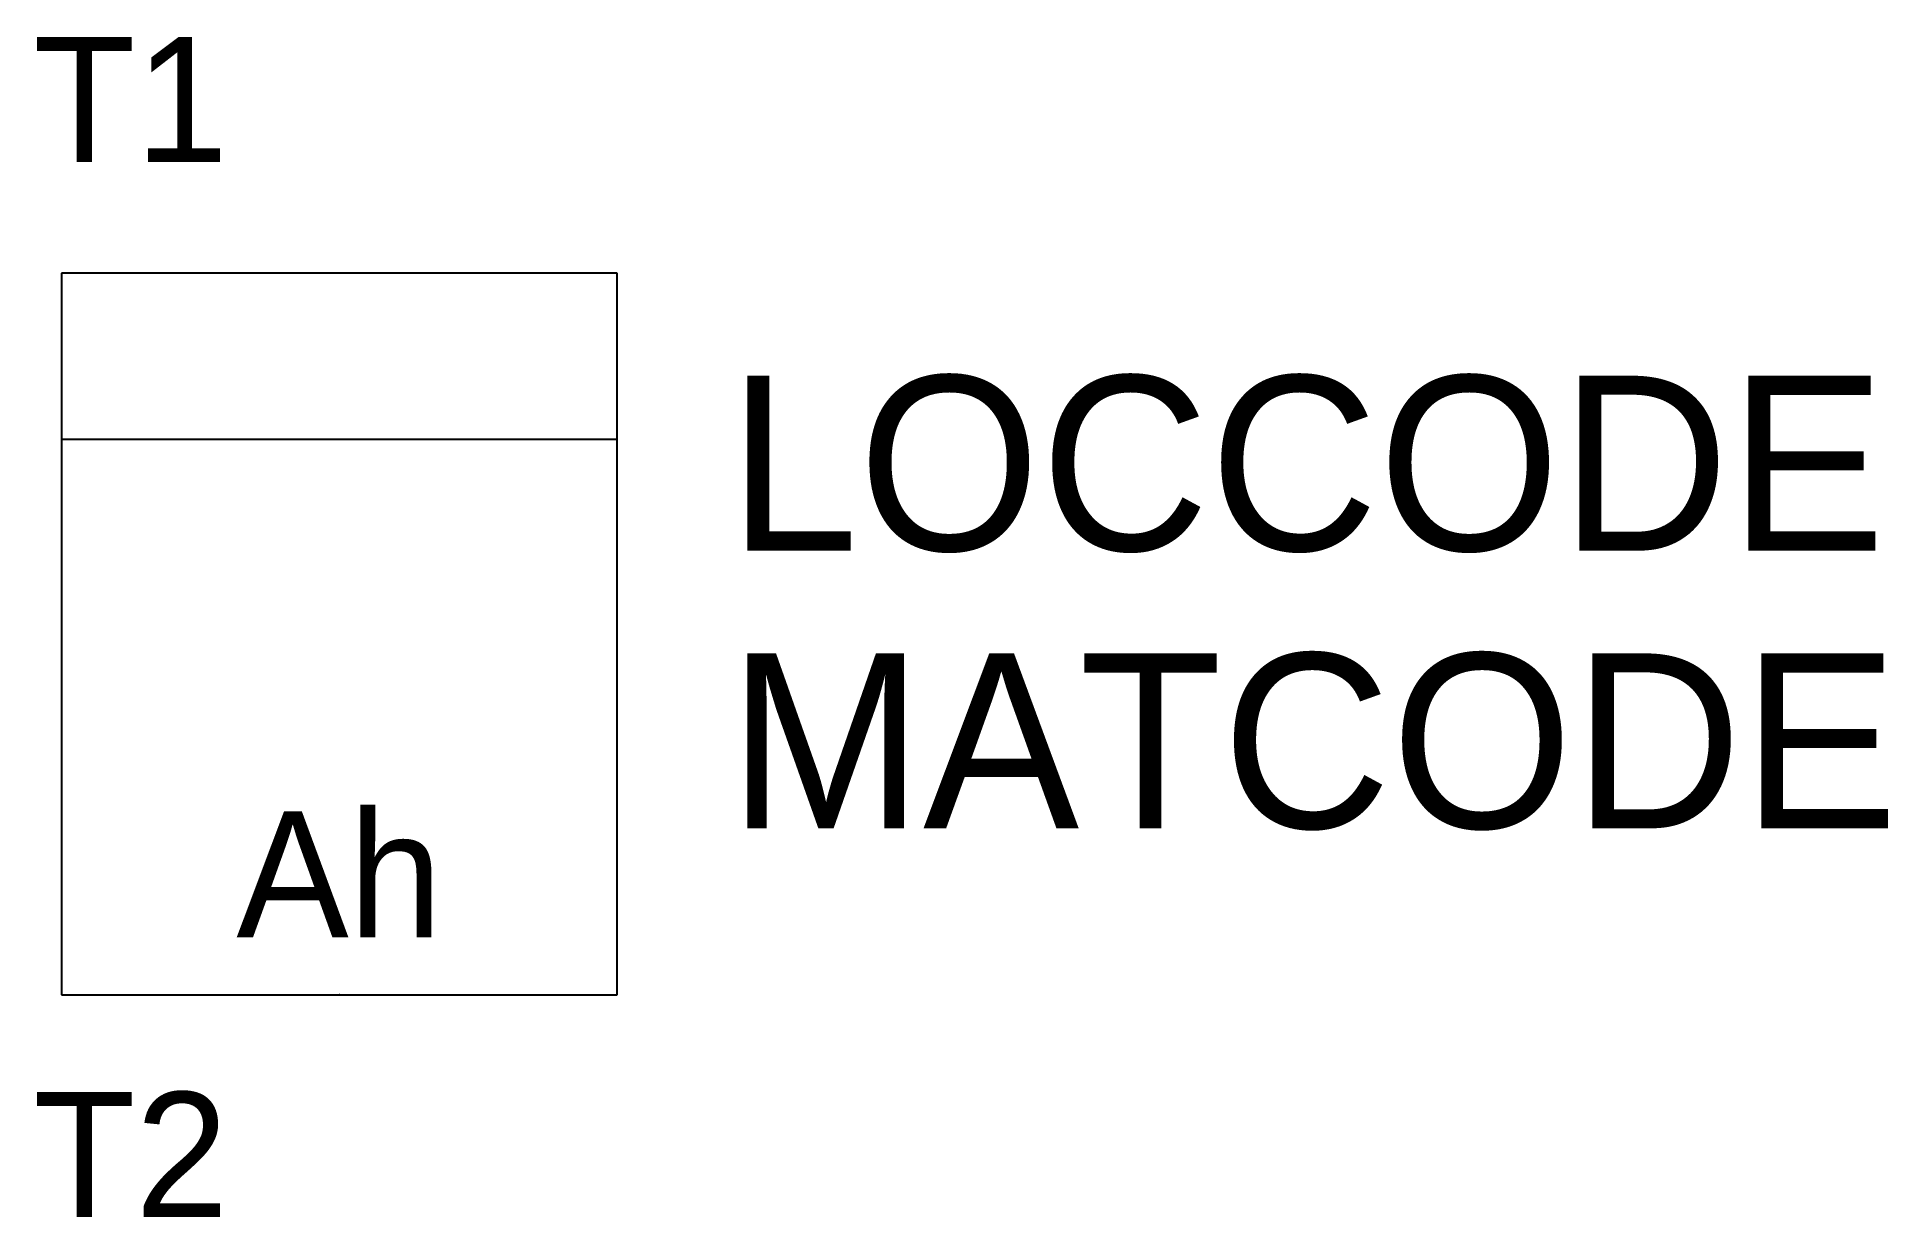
# Model space of a CAD drawing. Extents: x -5.4 to 27.9, y -9 to 12.2.
import ezdxf
from ezdxf.enums import TextEntityAlignment as Align

# ---------------------------------------------------------------- set-up
doc = ezdxf.new("R2010")
doc.units = 0
doc.layers.get('0').update_dxf_attribs({"linetype": 'CONTINUOUS'})
doc.layers.add('C', color=6, linetype='CONTINUOUS')
doc.layers.add('T2', color=1, linetype='CONTINUOUS')

msp = doc.modelspace()

# ---------------------------------------------------------------- linework, layer by layer
at = {"color": 0}
for p, q in [((5, 8), (-5, 8)), ((-5, 8), (-5, -5)), ((5, -5), (5, 8)), ((5, 5), (-5, 5)), ((-5, -5), (5, -5))]:
    msp.add_line(p, q, dxfattribs=at)
at = {"layer": 'C', "color": 0}
msp.add_point((0, -5), dxfattribs=at)

# ---------------------------------------------------------------- texts
at = {"color": 0}
msp.add_text('Ah', height=2.2665, dxfattribs=at).set_placement((0, -3.962), align=Align.CENTER)
at = {"color": 0, "linetype": 'CONTINUOUS'}
for tag, p in [('LOCCODE', (7, 3)), ('MATCODE', (7, -2))]:
    msp.add_attdef(tag, p, '', height=3.15, dxfattribs=at)
at = {"layer": 'T2', "color": 0, "linetype": 'CONTINUOUS'}
for tag, p in [('T1', (-2, 10)), ('T2', (-2, -9))]:
    msp.add_attdef(tag, text='', height=2.25, dxfattribs=at).set_placement(p, align=Align.RIGHT)

doc.saveas('drawing.dxf')
